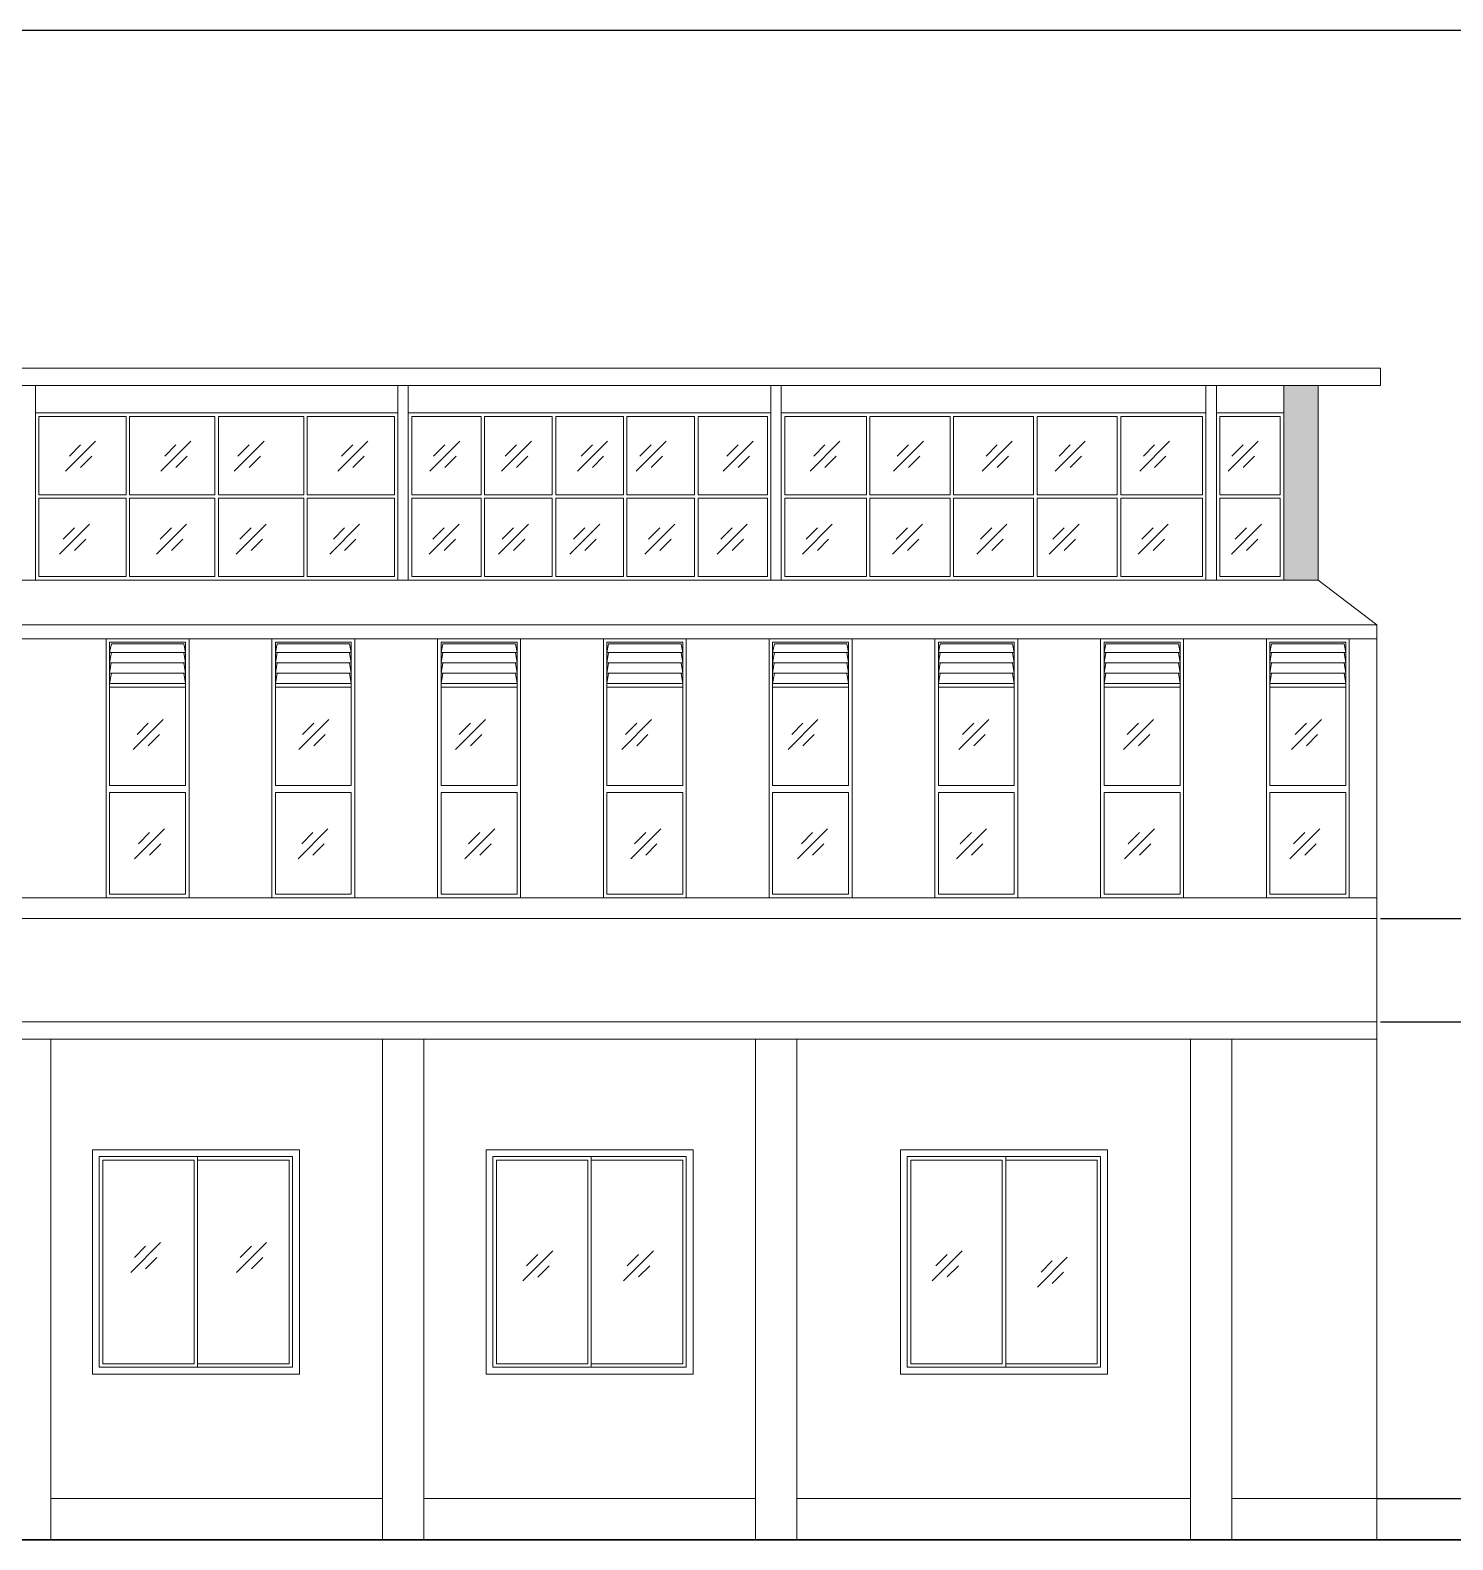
# Model space of a CAD drawing. Header units: inches. Extents: x -6800 to 96653, y -25814 to 17379.
# Drawn here: x 79655.9 to 80067.8, y -16913.4 to -16476.2 of the extents above; entities that cross this region are included whole.
import ezdxf

# ---------------------------------------------------------------- set-up
doc = ezdxf.new("R2010")
doc.units = ezdxf.units.IN
doc.header["$MEASUREMENT"] = 0
for name, color, linetype, lineweight in [('Door ele', 20, 'Continuous', 15), ('ele back', 51, 'Continuous', 15), ('Ground level', 210, 'Continuous', 35), ('i sec', 41, 'Continuous', 18), ('Opening elevation', 130, 'Continuous', 9), ('Win ele', 211, 'Continuous', 15)]:
    doc.layers.add(name, color=color, linetype=linetype, lineweight=lineweight)

msp = doc.modelspace()

# ---------------------------------------------------------------- hatches: boundary and pattern name
at = {"layer": 'Win ele', "transparency": 33554559}
h = msp.add_hatch(color=256, dxfattribs=at)
h.dxf.hatch_style = 1
h.paths.add_polyline_path([(80028.85, -16579.04), (80018.85, -16579.04), (80018.85, -16635.44), (80028.85, -16635.44)])
h.paths.add_polyline_path([(78818.85, -16635.44), (78827.85, -16635.44), (78827.85, -16587.04), (78818.85, -16587.04)])

# ---------------------------------------------------------------- linework, layer by layer
at = {"transparency": 33554651}
msp.add_line((78677.82, -16476.17), (81053.82, -16476.17), dxfattribs=at)
at = {"ltscale": 10, "transparency": 33554687}
for p, q in [((80046.85, -16733.44), (80099.21, -16733.44)), ((80046.85, -16763.44), (80099.21, -16763.44)), ((80045.85, -16901.44), (80098.21, -16901.44))]:
    msp.add_line(p, q, dxfattribs=at)
at = {"layer": 'Door ele', "transparency": 33554651}
for p, q in [((79673.85, -16800.44), (79733.85, -16800.44)), ((79673.85, -16865.44), (79673.85, -16800.44)), ((79733.85, -16800.44), (79733.85, -16865.44)), ((79787.85, -16800.44), (79847.85, -16800.44)), ((79787.85, -16865.44), (79787.85, -16800.44)), ((79847.85, -16800.44), (79847.85, -16865.44)), ((79907.85, -16800.44), (79967.85, -16800.44)), ((79907.85, -16865.44), (79907.85, -16800.44)), ((79967.85, -16800.44), (79967.85, -16865.44)), ((79733.85, -16865.44), (79673.85, -16865.44)), ((79847.85, -16865.44), (79787.85, -16865.44)), ((79967.85, -16865.44), (79907.85, -16865.44))]:
    msp.add_line(p, q, dxfattribs=at)
for points in [[(79657.35, -16587.04), (79762.35, -16587.04), (79762.35, -16635.44), (79657.35, -16635.44)], [(79765.35, -16587.04), (79870.35, -16587.04), (79870.35, -16635.44), (79765.35, -16635.44)], [(79873.35, -16587.04), (79996.35, -16587.04), (79996.35, -16635.44), (79873.35, -16635.44)], [(79999.35, -16587.04), (80018.85, -16587.04), (80018.85, -16635.44), (79999.35, -16635.44)], [(79677.85, -16652.44), (79701.85, -16652.44), (79701.85, -16727.44), (79677.85, -16727.44)], [(79725.85, -16652.44), (79749.85, -16652.44), (79749.85, -16727.44), (79725.85, -16727.44)], [(79773.85, -16652.44), (79797.85, -16652.44), (79797.85, -16727.44), (79773.85, -16727.44)], [(79869.85, -16652.44), (79893.85, -16652.44), (79893.85, -16727.44), (79869.85, -16727.44)], [(79917.85, -16652.44), (79941.85, -16652.44), (79941.85, -16727.44), (79917.85, -16727.44)], [(80013.85, -16652.44), (80037.85, -16652.44), (80037.85, -16727.44), (80013.85, -16727.44)]]:
    msp.add_lwpolyline(points, close=True, dxfattribs=at)
at = {"layer": 'ele back', "transparency": 33554651}
for p, q in [((80028.85, -16574.04), (78818.85, -16574.04)), ((80046.85, -16574.04), (80028.85, -16574.04)), ((80046.85, -16579.04), (80046.85, -16574.04)), ((80028.85, -16579.04), (78818.85, -16579.04)), ((80018.85, -16635.44), (80018.85, -16579.04)), ((80028.85, -16635.44), (80028.85, -16579.04)), ((80028.85, -16579.04), (80046.85, -16579.04)), ((79762.35, -16587.04), (79657.35, -16587.04)), ((79870.35, -16587.04), (79765.35, -16587.04)), ((79996.35, -16587.04), (79873.35, -16587.04)), ((80018.85, -16587.04), (79999.35, -16587.04)), ((80028.85, -16635.44), (79018.35, -16635.44)), ((80028.85, -16635.44), (80045.85, -16648.44)), ((79277.85, -16648.44), (80045.85, -16648.44)), ((80045.85, -16733.44), (80045.85, -16648.44)), ((79277.85, -16652.44), (80045.85, -16652.44)), ((79677.85, -16652.44), (79677.85, -16727.44)), ((79677.85, -16652.44), (79701.85, -16652.44)), ((79701.85, -16652.44), (79701.85, -16727.44)), ((79725.85, -16652.44), (79725.85, -16727.44)), ((79725.85, -16652.44), (79749.85, -16652.44)), ((79749.85, -16652.44), (79749.85, -16727.44)), ((79773.85, -16652.44), (79773.85, -16727.44)), ((79773.85, -16652.44), (79797.85, -16652.44)), ((79797.85, -16652.44), (79797.85, -16727.44)), ((79821.85, -16652.44), (79821.85, -16727.44)), ((79821.85, -16652.44), (79845.85, -16652.44)), ((79845.85, -16652.44), (79845.85, -16727.44)), ((79869.85, -16652.44), (79869.85, -16727.44)), ((79869.85, -16652.44), (79893.85, -16652.44)), ((79893.85, -16652.44), (79893.85, -16727.44)), ((79917.85, -16652.44), (79917.85, -16727.44)), ((79917.85, -16652.44), (79941.85, -16652.44)), ((79941.85, -16652.44), (79941.85, -16727.44)), ((79965.85, -16652.44), (79965.85, -16727.44)), ((79965.85, -16652.44), (79989.85, -16652.44)), ((79989.85, -16652.44), (79989.85, -16727.44)), ((80013.85, -16652.44), (80013.85, -16727.44)), ((80013.85, -16652.44), (80037.85, -16652.44)), ((80037.85, -16652.44), (80037.85, -16727.44)), ((80045.85, -16727.44), (79274.85, -16727.44)), ((80045.85, -16733.44), (79274.85, -16733.44)), ((80045.85, -16913.44), (80045.85, -16733.44)), ((80045.85, -16763.44), (79274.85, -16763.44)), ((80045.85, -16768.44), (79286.85, -16768.44)), ((79661.85, -16768.44), (79661.85, -16913.44)), ((79757.85, -16768.44), (79757.85, -16913.44)), ((79769.85, -16768.44), (79769.85, -16913.44)), ((79865.85, -16768.44), (79865.85, -16913.44)), ((79877.85, -16768.44), (79877.85, -16913.44)), ((79991.85, -16768.44), (79991.85, -16913.44)), ((80003.85, -16768.44), (80003.85, -16913.44)), ((79673.85, -16800.44), (79673.85, -16865.44)), ((79733.85, -16800.44), (79673.85, -16800.44)), ((79733.85, -16865.44), (79733.85, -16800.44)), ((79787.85, -16865.44), (79787.85, -16800.44)), ((79847.85, -16800.44), (79787.85, -16800.44)), ((79847.85, -16800.44), (79847.85, -16865.44)), ((79907.85, -16800.44), (79907.85, -16865.44)), ((79967.85, -16800.44), (79907.85, -16800.44)), ((79967.85, -16800.44), (79967.85, -16865.44)), ((79733.85, -16865.44), (79673.85, -16865.44)), ((79847.85, -16865.44), (79787.85, -16865.44)), ((79967.85, -16865.44), (79907.85, -16865.44)), ((79757.85, -16901.44), (79661.85, -16901.44)), ((79865.85, -16901.44), (79769.85, -16901.44)), ((79991.85, -16901.44), (79877.85, -16901.44)), ((80045.85, -16901.44), (80003.85, -16901.44))]:
    msp.add_line(p, q, dxfattribs=at)
at = {"layer": 'Ground level', "transparency": 33554651}
msp.add_line((80131.46, -16913.44), (78748.18, -16913.44), dxfattribs=at)
at = {"layer": 'i sec', "transparency": 33554651}
for p, q in [((79657.35, -16635.44), (79657.35, -16579.04)), ((79762.35, -16635.44), (79762.35, -16579.04)), ((79765.35, -16635.44), (79765.35, -16579.04)), ((79870.35, -16635.44), (79870.35, -16579.04)), ((79873.35, -16635.44), (79873.35, -16579.04)), ((79996.35, -16635.44), (79996.35, -16579.04)), ((79999.35, -16635.44), (79999.35, -16579.04))]:
    msp.add_line(p, q, dxfattribs=at)
at = {"layer": 'Opening elevation', "lineweight": 5, "transparency": 33554526}
for p, q in [((79666.12, -16603.91), (79674.79, -16595.23)), ((79667.19, -16599.57), (79670.46, -16596.3)), ((79693.73, -16603.91), (79702.4, -16595.23)), ((79694.8, -16599.57), (79698.06, -16596.3)), ((79714.91, -16603.91), (79723.58, -16595.23)), ((79715.98, -16599.57), (79719.24, -16596.3)), ((79744.94, -16603.91), (79753.61, -16595.23)), ((79746.01, -16599.57), (79749.27, -16596.3)), ((79771.59, -16603.91), (79780.26, -16595.23)), ((79772.66, -16599.57), (79775.93, -16596.3)), ((79792.37, -16603.91), (79801.04, -16595.23)), ((79793.44, -16599.57), (79796.71, -16596.3)), ((79814.32, -16603.91), (79822.99, -16595.23)), ((79815.39, -16599.57), (79818.65, -16596.3)), ((79831.37, -16603.91), (79840.05, -16595.23)), ((79832.44, -16599.57), (79835.71, -16596.3)), ((79856.52, -16603.91), (79865.19, -16595.23)), ((79857.59, -16599.57), (79860.86, -16596.3)), ((79881.69, -16603.91), (79890.36, -16595.23)), ((79882.76, -16599.57), (79886.02, -16596.3)), ((79905.88, -16603.91), (79914.55, -16595.23)), ((79906.95, -16599.57), (79910.22, -16596.3)), ((79931.58, -16603.91), (79940.25, -16595.23)), ((79932.65, -16599.57), (79935.92, -16596.3)), ((79952.72, -16603.91), (79961.39, -16595.23)), ((79953.79, -16599.57), (79957.05, -16596.3)), ((79977.15, -16603.91), (79985.82, -16595.23)), ((79978.22, -16599.57), (79981.49, -16596.3)), ((80002.77, -16603.91), (80011.44, -16595.23)), ((80003.84, -16599.57), (80007.11, -16596.3)), ((79670.46, -16602.84), (79673.72, -16599.57)), ((79698.06, -16602.84), (79701.33, -16599.57)), ((79719.24, -16602.84), (79722.51, -16599.57)), ((79749.27, -16602.84), (79752.54, -16599.57)), ((79775.93, -16602.84), (79779.19, -16599.57)), ((79796.71, -16602.84), (79799.98, -16599.57)), ((79818.65, -16602.84), (79821.92, -16599.57)), ((79835.71, -16602.84), (79838.98, -16599.57)), ((79860.86, -16602.84), (79864.12, -16599.57)), ((79886.02, -16602.84), (79889.29, -16599.57)), ((79910.22, -16602.84), (79913.48, -16599.57)), ((79935.92, -16602.84), (79939.19, -16599.57)), ((79957.05, -16602.84), (79960.32, -16599.57)), ((79981.49, -16602.84), (79984.75, -16599.57)), ((80007.11, -16602.84), (80010.38, -16599.57)), ((79664.34, -16627.9), (79673.01, -16619.23)), ((79665.41, -16623.57), (79668.68, -16620.3)), ((79692.42, -16627.9), (79701.09, -16619.23)), ((79693.49, -16623.57), (79696.76, -16620.3)), ((79715.5, -16627.9), (79724.18, -16619.23)), ((79716.57, -16623.57), (79719.84, -16620.3)), ((79742.59, -16627.9), (79751.26, -16619.23)), ((79743.66, -16623.57), (79746.92, -16620.3)), ((79771.43, -16627.9), (79780.1, -16619.23)), ((79772.5, -16623.57), (79775.77, -16620.3)), ((79791.49, -16627.9), (79800.16, -16619.23)), ((79792.56, -16623.57), (79795.82, -16620.3)), ((79812.16, -16627.9), (79820.84, -16619.23)), ((79813.23, -16623.57), (79816.5, -16620.3)), ((79833.85, -16627.9), (79842.52, -16619.23)), ((79834.91, -16623.57), (79838.18, -16620.3)), ((79854.8, -16627.9), (79863.47, -16619.23)), ((79855.87, -16623.57), (79859.13, -16620.3)), ((79879.47, -16627.9), (79888.14, -16619.23)), ((79880.54, -16623.57), (79883.81, -16620.3)), ((79905.57, -16627.9), (79914.24, -16619.23)), ((79906.64, -16623.57), (79909.91, -16620.3)), ((79929.97, -16627.9), (79938.64, -16619.23)), ((79931.04, -16623.57), (79934.31, -16620.3)), ((79950.92, -16627.9), (79959.59, -16619.23)), ((79951.99, -16623.57), (79955.26, -16620.3)), ((79976.7, -16627.9), (79985.37, -16619.23)), ((79977.77, -16623.57), (79981.04, -16620.3)), ((80003.76, -16627.9), (80012.43, -16619.23)), ((80004.83, -16623.57), (80008.09, -16620.3)), ((79668.68, -16626.83), (79671.94, -16623.57)), ((79696.76, -16626.83), (79700.02, -16623.57)), ((79719.84, -16626.83), (79723.11, -16623.57)), ((79746.92, -16626.83), (79750.19, -16623.57)), ((79775.77, -16626.83), (79779.03, -16623.57)), ((79795.82, -16626.83), (79799.09, -16623.57)), ((79816.5, -16626.83), (79819.77, -16623.57)), ((79838.18, -16626.83), (79841.45, -16623.57)), ((79859.13, -16626.83), (79862.4, -16623.57)), ((79883.81, -16626.83), (79887.08, -16623.57)), ((79909.91, -16626.83), (79913.17, -16623.57)), ((79934.31, -16626.83), (79937.57, -16623.57)), ((79955.26, -16626.83), (79958.53, -16623.57)), ((79981.04, -16626.83), (79984.3, -16623.57)), ((80008.09, -16626.83), (80011.36, -16623.57)), ((79685.72, -16684.53), (79694.39, -16675.86)), ((79686.79, -16680.2), (79690.05, -16676.93)), ((79733.65, -16684.53), (79742.32, -16675.86)), ((79734.72, -16680.2), (79737.99, -16676.93)), ((79779, -16684.53), (79787.67, -16675.86)), ((79780.07, -16680.2), (79783.34, -16676.93)), ((79827.15, -16684.53), (79835.82, -16675.86)), ((79828.22, -16680.2), (79831.49, -16676.93)), ((79875.31, -16684.53), (79883.99, -16675.86)), ((79876.38, -16680.2), (79879.65, -16676.93)), ((79924.78, -16684.53), (79933.45, -16675.86)), ((79925.85, -16680.2), (79929.11, -16676.93)), ((79972.48, -16684.53), (79981.15, -16675.86)), ((79973.54, -16680.2), (79976.81, -16676.93)), ((80021.09, -16684.53), (80029.76, -16675.86)), ((80022.16, -16680.2), (80025.43, -16676.93)), ((79690.05, -16683.46), (79693.32, -16680.2)), ((79737.99, -16683.46), (79741.25, -16680.2)), ((79783.34, -16683.46), (79786.6, -16680.2)), ((79831.49, -16683.46), (79834.76, -16680.2)), ((79879.65, -16683.46), (79882.92, -16680.2)), ((79929.11, -16683.46), (79932.38, -16680.2)), ((79976.81, -16683.46), (79980.08, -16680.2)), ((80025.43, -16683.46), (80028.69, -16680.2)), ((79686.1, -16716.19), (79694.77, -16707.52)), ((79733.41, -16716.19), (79742.08, -16707.52)), ((79781.75, -16716.19), (79790.42, -16707.52)), ((79829.77, -16716.19), (79838.44, -16707.52)), ((79878.1, -16716.19), (79886.77, -16707.52)), ((79924.13, -16716.19), (79932.8, -16707.52)), ((79972.75, -16716.19), (79981.42, -16707.52)), ((80020.66, -16716.19), (80029.33, -16707.52)), ((79687.17, -16711.85), (79690.43, -16708.58)), ((79690.43, -16715.12), (79693.7, -16711.85)), ((79734.47, -16711.85), (79737.74, -16708.58)), ((79737.74, -16715.12), (79741.01, -16711.85)), ((79782.82, -16711.85), (79786.09, -16708.58)), ((79786.09, -16715.12), (79789.36, -16711.85)), ((79830.84, -16711.85), (79834.1, -16708.58)), ((79834.1, -16715.12), (79837.37, -16711.85)), ((79879.17, -16711.85), (79882.43, -16708.58)), ((79882.43, -16715.12), (79885.7, -16711.85)), ((79925.2, -16711.85), (79928.47, -16708.58)), ((79928.47, -16715.12), (79931.73, -16711.85)), ((79973.82, -16711.85), (79977.09, -16708.58)), ((79977.09, -16715.12), (79980.35, -16711.85)), ((80021.73, -16711.85), (80025, -16708.58)), ((80025, -16715.12), (80028.26, -16711.85)), ((79684.96, -16836.01), (79693.63, -16827.34)), ((79686.02, -16831.68), (79689.29, -16828.41)), ((79715.62, -16836.01), (79724.29, -16827.34)), ((79716.68, -16831.68), (79719.95, -16828.41)), ((79798.52, -16838.41), (79807.2, -16829.74)), ((79827.68, -16838.38), (79836.36, -16829.71)), ((79917.08, -16838.38), (79925.75, -16829.71)), ((79689.29, -16834.95), (79692.56, -16831.68)), ((79719.95, -16834.95), (79723.22, -16831.68)), ((79799.59, -16834.08), (79802.86, -16830.81)), ((79802.86, -16837.34), (79806.13, -16834.08)), ((79828.75, -16834.04), (79832.02, -16830.78)), ((79832.02, -16837.31), (79835.29, -16834.04)), ((79918.15, -16834.04), (79921.41, -16830.78)), ((79921.41, -16837.31), (79924.68, -16834.04)), ((79947.52, -16840.23), (79956.19, -16831.56)), ((79948.59, -16835.89), (79951.85, -16832.62)), ((79951.85, -16839.16), (79955.12, -16835.89))]:
    msp.add_line(p, q, dxfattribs=at)
at = {"layer": 'Win ele', "transparency": 33554651}
for p, q in [((79658.35, -16588.04), (79683.6, -16588.04)), ((79658.35, -16610.74), (79658.35, -16588.04)), ((79683.6, -16588.04), (79683.6, -16610.74)), ((79684.6, -16588.04), (79709.35, -16588.04)), ((79684.6, -16588.04), (79684.6, -16610.74)), ((79709.35, -16588.04), (79709.35, -16610.74)), ((79710.35, -16588.04), (79735.1, -16588.04)), ((79710.35, -16588.04), (79710.35, -16610.74)), ((79735.1, -16588.04), (79735.1, -16610.74)), ((79736.1, -16588.04), (79761.35, -16588.04)), ((79736.1, -16588.04), (79736.1, -16610.74)), ((79761.35, -16588.04), (79761.35, -16610.74)), ((79766.35, -16588.04), (79786.45, -16588.04)), ((79766.35, -16610.74), (79766.35, -16588.04)), ((79786.45, -16588.04), (79786.45, -16610.74)), ((79787.45, -16588.04), (79807.05, -16588.04)), ((79787.45, -16588.04), (79787.45, -16610.74)), ((79807.05, -16588.04), (79807.05, -16610.74)), ((79808.05, -16588.04), (79827.65, -16588.04)), ((79808.05, -16588.04), (79808.05, -16610.74)), ((79827.65, -16588.04), (79827.65, -16610.74)), ((79828.65, -16588.04), (79848.25, -16588.04)), ((79828.65, -16588.04), (79828.65, -16610.74)), ((79848.25, -16588.04), (79848.25, -16610.74)), ((79849.25, -16588.04), (79869.35, -16588.04)), ((79849.25, -16588.04), (79849.25, -16610.74)), ((79869.35, -16588.04), (79869.35, -16610.74)), ((79874.35, -16588.04), (79898.05, -16588.04)), ((79874.35, -16610.74), (79874.35, -16588.04)), ((79898.05, -16588.04), (79898.05, -16610.74)), ((79899.05, -16588.04), (79922.25, -16588.04)), ((79899.05, -16588.04), (79899.05, -16610.74)), ((79922.25, -16588.04), (79922.25, -16610.74)), ((79923.25, -16588.04), (79946.45, -16588.04)), ((79923.25, -16588.04), (79923.25, -16610.74)), ((79946.45, -16588.04), (79946.45, -16610.74)), ((79947.45, -16588.04), (79970.65, -16588.04)), ((79947.45, -16588.04), (79947.45, -16610.74)), ((79970.65, -16588.04), (79970.65, -16610.74)), ((79971.65, -16588.04), (79995.35, -16588.04)), ((79971.65, -16588.04), (79971.65, -16610.74)), ((79995.35, -16588.04), (79995.35, -16610.74)), ((80000.35, -16588.04), (80017.85, -16588.04)), ((80000.35, -16610.74), (80000.35, -16588.04)), ((80017.85, -16588.04), (80017.85, -16610.74)), ((79658.35, -16610.74), (79683.6, -16610.74)), ((79658.35, -16634.44), (79658.35, -16611.74)), ((79658.35, -16611.74), (79683.6, -16611.74)), ((79683.6, -16611.74), (79683.6, -16634.44)), ((79684.6, -16610.74), (79709.35, -16610.74)), ((79684.6, -16611.74), (79709.35, -16611.74)), ((79684.6, -16611.74), (79684.6, -16634.44)), ((79709.35, -16611.74), (79709.35, -16634.44)), ((79710.35, -16610.74), (79735.1, -16610.74)), ((79710.35, -16611.74), (79735.1, -16611.74)), ((79710.35, -16611.74), (79710.35, -16634.44)), ((79735.1, -16611.74), (79735.1, -16634.44)), ((79736.1, -16610.74), (79761.35, -16610.74)), ((79736.1, -16611.74), (79761.35, -16611.74)), ((79736.1, -16611.74), (79736.1, -16634.44)), ((79761.35, -16611.74), (79761.35, -16634.44)), ((79766.35, -16610.74), (79786.45, -16610.74)), ((79766.35, -16634.44), (79766.35, -16611.74)), ((79766.35, -16611.74), (79786.45, -16611.74)), ((79786.45, -16611.74), (79786.45, -16634.44)), ((79787.45, -16610.74), (79807.05, -16610.74)), ((79787.45, -16611.74), (79807.05, -16611.74)), ((79787.45, -16611.74), (79787.45, -16634.44)), ((79807.05, -16611.74), (79807.05, -16634.44)), ((79808.05, -16610.74), (79827.65, -16610.74)), ((79808.05, -16611.74), (79827.65, -16611.74)), ((79808.05, -16611.74), (79808.05, -16634.44)), ((79827.65, -16611.74), (79827.65, -16634.44)), ((79828.65, -16610.74), (79848.25, -16610.74)), ((79828.65, -16611.74), (79848.25, -16611.74)), ((79828.65, -16611.74), (79828.65, -16634.44)), ((79848.25, -16611.74), (79848.25, -16634.44)), ((79849.25, -16610.74), (79869.35, -16610.74)), ((79849.25, -16611.74), (79869.35, -16611.74)), ((79849.25, -16611.74), (79849.25, -16634.44)), ((79869.35, -16611.74), (79869.35, -16634.44)), ((79874.35, -16610.74), (79898.05, -16610.74)), ((79874.35, -16634.44), (79874.35, -16611.74)), ((79874.35, -16611.74), (79898.05, -16611.74)), ((79898.05, -16611.74), (79898.05, -16634.44)), ((79899.05, -16610.74), (79922.25, -16610.74)), ((79899.05, -16611.74), (79922.25, -16611.74)), ((79899.05, -16611.74), (79899.05, -16634.44)), ((79922.25, -16611.74), (79922.25, -16634.44)), ((79923.25, -16610.74), (79946.45, -16610.74)), ((79923.25, -16611.74), (79946.45, -16611.74)), ((79923.25, -16611.74), (79923.25, -16634.44)), ((79946.45, -16611.74), (79946.45, -16634.44)), ((79947.45, -16610.74), (79970.65, -16610.74)), ((79947.45, -16611.74), (79970.65, -16611.74)), ((79947.45, -16611.74), (79947.45, -16634.44)), ((79970.65, -16611.74), (79970.65, -16634.44)), ((79971.65, -16610.74), (79995.35, -16610.74)), ((79971.65, -16611.74), (79995.35, -16611.74)), ((79971.65, -16611.74), (79971.65, -16634.44)), ((79995.35, -16611.74), (79995.35, -16634.44)), ((80000.35, -16610.74), (80017.85, -16610.74)), ((80000.35, -16634.44), (80000.35, -16611.74)), ((80000.35, -16611.74), (80017.85, -16611.74)), ((80017.85, -16611.74), (80017.85, -16634.44)), ((79683.6, -16634.44), (79658.35, -16634.44)), ((79709.35, -16634.44), (79684.6, -16634.44)), ((79735.1, -16634.44), (79710.35, -16634.44)), ((79761.35, -16634.44), (79736.1, -16634.44)), ((79786.45, -16634.44), (79766.35, -16634.44)), ((79807.05, -16634.44), (79787.45, -16634.44)), ((79827.65, -16634.44), (79808.05, -16634.44)), ((79848.25, -16634.44), (79828.65, -16634.44)), ((79869.35, -16634.44), (79849.25, -16634.44)), ((79898.05, -16634.44), (79874.35, -16634.44)), ((79922.25, -16634.44), (79899.05, -16634.44)), ((79946.45, -16634.44), (79923.25, -16634.44)), ((79970.65, -16634.44), (79947.45, -16634.44)), ((79995.35, -16634.44), (79971.65, -16634.44)), ((80017.85, -16634.44), (80000.35, -16634.44)), ((79678.85, -16653.44), (79700.85, -16653.44)), ((79678.85, -16665.44), (79678.85, -16653.44)), ((79678.85, -16656.44), (79679.35, -16653.94)), ((79679.35, -16653.94), (79700.35, -16653.94)), ((79700.85, -16656.44), (79700.35, -16653.94)), ((79700.85, -16653.44), (79700.85, -16694.94)), ((79726.85, -16653.44), (79748.85, -16653.44)), ((79726.85, -16665.44), (79726.85, -16653.44)), ((79726.85, -16656.44), (79727.35, -16653.94)), ((79727.35, -16653.94), (79748.35, -16653.94)), ((79748.85, -16656.44), (79748.35, -16653.94)), ((79748.85, -16653.44), (79748.85, -16694.94)), ((79774.85, -16653.44), (79796.85, -16653.44)), ((79774.85, -16665.44), (79774.85, -16653.44)), ((79774.85, -16656.44), (79775.35, -16653.94)), ((79775.35, -16653.94), (79796.35, -16653.94)), ((79796.85, -16656.44), (79796.35, -16653.94)), ((79796.85, -16653.44), (79796.85, -16694.94)), ((79822.85, -16653.44), (79844.85, -16653.44)), ((79822.85, -16665.44), (79822.85, -16653.44)), ((79822.85, -16656.44), (79823.35, -16653.94)), ((79823.35, -16653.94), (79844.35, -16653.94)), ((79844.85, -16656.44), (79844.35, -16653.94)), ((79844.85, -16653.44), (79844.85, -16694.94)), ((79870.85, -16653.44), (79892.85, -16653.44)), ((79870.85, -16665.44), (79870.85, -16653.44)), ((79870.85, -16656.44), (79871.35, -16653.94)), ((79871.35, -16653.94), (79892.35, -16653.94)), ((79892.85, -16656.44), (79892.35, -16653.94)), ((79892.85, -16653.44), (79892.85, -16694.94)), ((79918.85, -16653.44), (79940.85, -16653.44)), ((79918.85, -16665.44), (79918.85, -16653.44)), ((79918.85, -16656.44), (79919.35, -16653.94)), ((79919.35, -16653.94), (79940.35, -16653.94)), ((79940.85, -16656.44), (79940.35, -16653.94)), ((79940.85, -16653.44), (79940.85, -16694.94)), ((79966.85, -16653.44), (79988.85, -16653.44)), ((79966.85, -16665.44), (79966.85, -16653.44)), ((79966.85, -16656.44), (79967.35, -16653.94)), ((79967.35, -16653.94), (79988.35, -16653.94)), ((79988.85, -16656.44), (79988.35, -16653.94)), ((79988.85, -16653.44), (79988.85, -16694.94)), ((80014.85, -16653.44), (80036.85, -16653.44)), ((80014.85, -16665.44), (80014.85, -16653.44)), ((80014.85, -16656.44), (80015.35, -16653.94)), ((80015.35, -16653.94), (80036.35, -16653.94)), ((80036.85, -16656.44), (80036.35, -16653.94)), ((80036.85, -16653.44), (80036.85, -16694.94)), ((79678.85, -16656.44), (79700.85, -16656.44)), ((79678.85, -16659.44), (79679.35, -16656.44)), ((79678.85, -16659.44), (79700.85, -16659.44)), ((79678.85, -16662.44), (79679.33, -16659.44)), ((79700.85, -16659.44), (79700.35, -16656.44)), ((79700.85, -16662.44), (79700.35, -16659.44)), ((79726.85, -16656.44), (79748.85, -16656.44)), ((79726.85, -16659.44), (79727.35, -16656.44)), ((79726.85, -16659.44), (79748.85, -16659.44)), ((79726.85, -16662.44), (79727.33, -16659.44)), ((79748.85, -16659.44), (79748.35, -16656.44)), ((79748.85, -16662.44), (79748.35, -16659.44)), ((79774.85, -16656.44), (79796.85, -16656.44)), ((79774.85, -16659.44), (79775.35, -16656.44)), ((79774.85, -16659.44), (79796.85, -16659.44)), ((79774.85, -16662.44), (79775.33, -16659.44)), ((79796.85, -16659.44), (79796.35, -16656.44)), ((79796.85, -16662.44), (79796.35, -16659.44)), ((79822.85, -16656.44), (79844.85, -16656.44)), ((79822.85, -16659.44), (79823.35, -16656.44)), ((79822.85, -16659.44), (79844.85, -16659.44)), ((79822.85, -16662.44), (79823.33, -16659.44)), ((79844.85, -16659.44), (79844.35, -16656.44)), ((79844.85, -16662.44), (79844.35, -16659.44)), ((79870.85, -16656.44), (79892.85, -16656.44)), ((79870.85, -16659.44), (79871.35, -16656.44)), ((79870.85, -16659.44), (79892.85, -16659.44)), ((79870.85, -16662.44), (79871.33, -16659.44)), ((79892.85, -16659.44), (79892.35, -16656.44)), ((79892.85, -16662.44), (79892.35, -16659.44)), ((79918.85, -16656.44), (79940.85, -16656.44)), ((79918.85, -16659.44), (79919.35, -16656.44)), ((79918.85, -16659.44), (79940.85, -16659.44)), ((79918.85, -16662.44), (79919.33, -16659.44)), ((79940.85, -16659.44), (79940.35, -16656.44)), ((79940.85, -16662.44), (79940.35, -16659.44)), ((79966.85, -16656.44), (79988.85, -16656.44)), ((79966.85, -16659.44), (79967.35, -16656.44)), ((79966.85, -16659.44), (79988.85, -16659.44)), ((79966.85, -16662.44), (79967.33, -16659.44)), ((79988.85, -16659.44), (79988.35, -16656.44)), ((79988.85, -16662.44), (79988.35, -16659.44)), ((80014.85, -16656.44), (80036.85, -16656.44)), ((80014.85, -16659.44), (80015.35, -16656.44)), ((80014.85, -16659.44), (80036.85, -16659.44)), ((80014.85, -16662.44), (80015.33, -16659.44)), ((80036.85, -16659.44), (80036.35, -16656.44)), ((80036.85, -16662.44), (80036.35, -16659.44)), ((79678.85, -16662.44), (79700.85, -16662.44)), ((79678.85, -16665.44), (79679.35, -16662.44)), ((79700.85, -16665.44), (79700.35, -16662.44)), ((79726.85, -16662.44), (79748.85, -16662.44)), ((79726.85, -16665.44), (79727.35, -16662.44)), ((79748.85, -16665.44), (79748.35, -16662.44)), ((79774.85, -16662.44), (79796.85, -16662.44)), ((79774.85, -16665.44), (79775.35, -16662.44)), ((79796.85, -16665.44), (79796.35, -16662.44)), ((79822.85, -16662.44), (79844.85, -16662.44)), ((79822.85, -16665.44), (79823.35, -16662.44)), ((79844.85, -16665.44), (79844.35, -16662.44)), ((79870.85, -16662.44), (79892.85, -16662.44)), ((79870.85, -16665.44), (79871.35, -16662.44)), ((79892.85, -16665.44), (79892.35, -16662.44)), ((79918.85, -16662.44), (79940.85, -16662.44)), ((79918.85, -16665.44), (79919.35, -16662.44)), ((79940.85, -16665.44), (79940.35, -16662.44)), ((79966.85, -16662.44), (79988.85, -16662.44)), ((79966.85, -16665.44), (79967.35, -16662.44)), ((79988.85, -16665.44), (79988.35, -16662.44)), ((80014.85, -16662.44), (80036.85, -16662.44)), ((80014.85, -16665.44), (80015.35, -16662.44)), ((80036.85, -16665.44), (80036.35, -16662.44)), ((79678.85, -16665.44), (79700.85, -16665.44)), ((79678.85, -16665.44), (79678.85, -16694.94)), ((79678.85, -16666.44), (79700.85, -16666.44)), ((79726.85, -16665.44), (79748.85, -16665.44)), ((79726.85, -16665.44), (79726.85, -16694.94)), ((79726.85, -16666.44), (79748.85, -16666.44)), ((79774.85, -16665.44), (79796.85, -16665.44)), ((79774.85, -16665.44), (79774.85, -16694.94)), ((79774.85, -16666.44), (79796.85, -16666.44)), ((79822.85, -16665.44), (79844.85, -16665.44)), ((79822.85, -16665.44), (79822.85, -16694.94)), ((79822.85, -16666.44), (79844.85, -16666.44)), ((79870.85, -16665.44), (79892.85, -16665.44)), ((79870.85, -16665.44), (79870.85, -16694.94)), ((79870.85, -16666.44), (79892.85, -16666.44)), ((79918.85, -16665.44), (79940.85, -16665.44)), ((79918.85, -16665.44), (79918.85, -16694.94)), ((79918.85, -16666.44), (79940.85, -16666.44)), ((79966.85, -16665.44), (79988.85, -16665.44)), ((79966.85, -16665.44), (79966.85, -16694.94)), ((79966.85, -16666.44), (79988.85, -16666.44)), ((80014.85, -16665.44), (80036.85, -16665.44)), ((80014.85, -16665.44), (80014.85, -16694.94)), ((80014.85, -16666.44), (80036.85, -16666.44)), ((79678.85, -16694.94), (79700.85, -16694.94)), ((79726.85, -16694.94), (79748.85, -16694.94)), ((79774.85, -16694.94), (79796.85, -16694.94)), ((79822.85, -16694.94), (79844.85, -16694.94)), ((79870.85, -16694.94), (79892.85, -16694.94)), ((79918.85, -16694.94), (79940.85, -16694.94)), ((79966.85, -16694.94), (79988.85, -16694.94)), ((80014.85, -16694.94), (80036.85, -16694.94)), ((79678.85, -16696.94), (79678.85, -16726.44)), ((79678.85, -16696.94), (79700.85, -16696.94)), ((79700.85, -16696.94), (79700.85, -16726.44)), ((79726.85, -16696.94), (79726.85, -16726.44)), ((79726.85, -16696.94), (79748.85, -16696.94)), ((79748.85, -16696.94), (79748.85, -16726.44)), ((79774.85, -16696.94), (79774.85, -16726.44)), ((79774.85, -16696.94), (79796.85, -16696.94)), ((79796.85, -16696.94), (79796.85, -16726.44)), ((79822.85, -16696.94), (79822.85, -16726.44)), ((79822.85, -16696.94), (79844.85, -16696.94)), ((79844.85, -16696.94), (79844.85, -16726.44)), ((79870.85, -16696.94), (79870.85, -16726.44)), ((79870.85, -16696.94), (79892.85, -16696.94)), ((79892.85, -16696.94), (79892.85, -16726.44)), ((79918.85, -16696.94), (79918.85, -16726.44)), ((79918.85, -16696.94), (79940.85, -16696.94)), ((79940.85, -16696.94), (79940.85, -16726.44)), ((79966.85, -16696.94), (79966.85, -16726.44)), ((79966.85, -16696.94), (79988.85, -16696.94)), ((79988.85, -16696.94), (79988.85, -16726.44)), ((80014.85, -16696.94), (80014.85, -16726.44)), ((80014.85, -16696.94), (80036.85, -16696.94)), ((80036.85, -16696.94), (80036.85, -16726.44)), ((79700.85, -16726.44), (79678.85, -16726.44)), ((79748.85, -16726.44), (79726.85, -16726.44)), ((79796.85, -16726.44), (79774.85, -16726.44)), ((79844.85, -16726.44), (79822.85, -16726.44)), ((79892.85, -16726.44), (79870.85, -16726.44)), ((79940.85, -16726.44), (79918.85, -16726.44)), ((79988.85, -16726.44), (79966.85, -16726.44)), ((80036.85, -16726.44), (80014.85, -16726.44)), ((79673.85, -16800.44), (79673.85, -16852.44)), ((79675.85, -16802.44), (79731.85, -16802.44)), ((79675.85, -16863.44), (79675.85, -16802.44)), ((79676.85, -16803.44), (79703.35, -16803.44)), ((79676.85, -16862.44), (79676.85, -16803.44)), ((79703.35, -16803.44), (79703.35, -16862.44)), ((79704.35, -16802.44), (79704.35, -16863.44)), ((79704.35, -16803.44), (79730.85, -16803.44)), ((79730.85, -16803.44), (79730.85, -16862.44)), ((79731.85, -16802.44), (79731.85, -16863.44)), ((79733.85, -16852.44), (79733.85, -16800.44)), ((79787.85, -16800.44), (79787.85, -16852.44)), ((79789.85, -16802.44), (79845.85, -16802.44)), ((79789.85, -16863.44), (79789.85, -16802.44)), ((79790.85, -16803.44), (79817.35, -16803.44)), ((79790.85, -16862.44), (79790.85, -16803.44)), ((79817.35, -16803.44), (79817.35, -16862.44)), ((79818.35, -16802.44), (79818.35, -16863.44)), ((79818.35, -16803.44), (79844.85, -16803.44)), ((79844.85, -16803.44), (79844.85, -16862.44)), ((79845.85, -16802.44), (79845.85, -16863.44)), ((79847.85, -16852.44), (79847.85, -16800.44)), ((79907.85, -16800.44), (79907.85, -16852.44)), ((79909.85, -16802.44), (79965.85, -16802.44)), ((79909.85, -16863.44), (79909.85, -16802.44)), ((79910.85, -16803.44), (79937.35, -16803.44)), ((79910.85, -16862.44), (79910.85, -16803.44)), ((79937.35, -16803.44), (79937.35, -16862.44)), ((79938.35, -16802.44), (79938.35, -16863.44)), ((79938.35, -16803.44), (79964.85, -16803.44)), ((79964.85, -16803.44), (79964.85, -16862.44)), ((79965.85, -16802.44), (79965.85, -16863.44)), ((79967.85, -16852.44), (79967.85, -16800.44)), ((79673.85, -16855.44), (79673.85, -16861.44)), ((79673.85, -16861.44), (79673.85, -16855.44)), ((79675.85, -16861.44), (79675.85, -16855.44)), ((79676.85, -16861.44), (79676.85, -16855.44)), ((79703.35, -16855.44), (79703.35, -16861.44)), ((79704.35, -16855.44), (79704.35, -16861.44)), ((79730.85, -16855.44), (79730.85, -16861.44)), ((79731.85, -16855.44), (79731.85, -16861.44)), ((79733.85, -16861.44), (79733.85, -16855.44)), ((79733.85, -16855.44), (79733.85, -16861.44)), ((79787.85, -16855.44), (79787.85, -16861.44)), ((79787.85, -16861.44), (79787.85, -16855.44)), ((79789.85, -16861.44), (79789.85, -16855.44)), ((79790.85, -16861.44), (79790.85, -16855.44)), ((79817.35, -16855.44), (79817.35, -16861.44)), ((79818.35, -16855.44), (79818.35, -16861.44)), ((79844.85, -16855.44), (79844.85, -16861.44)), ((79845.85, -16855.44), (79845.85, -16861.44)), ((79847.85, -16861.44), (79847.85, -16855.44)), ((79847.85, -16855.44), (79847.85, -16861.44)), ((79907.85, -16855.44), (79907.85, -16861.44)), ((79907.85, -16861.44), (79907.85, -16855.44)), ((79909.85, -16861.44), (79909.85, -16855.44)), ((79910.85, -16861.44), (79910.85, -16855.44)), ((79937.35, -16855.44), (79937.35, -16861.44)), ((79938.35, -16855.44), (79938.35, -16861.44)), ((79964.85, -16855.44), (79964.85, -16861.44)), ((79965.85, -16855.44), (79965.85, -16861.44)), ((79967.85, -16861.44), (79967.85, -16855.44)), ((79673.85, -16862.94), (79673.85, -16865.44)), ((79673.85, -16865.44), (79673.85, -16862.94)), ((79675.85, -16863.44), (79675.85, -16862.94)), ((79731.85, -16863.44), (79675.85, -16863.44)), ((79703.35, -16862.44), (79676.85, -16862.44)), ((79730.85, -16862.44), (79704.35, -16862.44)), ((79704.35, -16862.94), (79704.35, -16863.44)), ((79731.85, -16862.94), (79731.85, -16863.44)), ((79733.85, -16865.44), (79733.85, -16862.94)), ((79733.85, -16862.94), (79733.85, -16865.44)), ((79787.85, -16862.94), (79787.85, -16865.44)), ((79787.85, -16865.44), (79787.85, -16862.94)), ((79789.85, -16863.44), (79789.85, -16862.94)), ((79845.85, -16863.44), (79789.85, -16863.44)), ((79817.35, -16862.44), (79790.85, -16862.44)), ((79844.85, -16862.44), (79818.35, -16862.44)), ((79818.35, -16862.94), (79818.35, -16863.44)), ((79845.85, -16862.94), (79845.85, -16863.44)), ((79847.85, -16865.44), (79847.85, -16862.94)), ((79847.85, -16862.94), (79847.85, -16865.44)), ((79907.85, -16862.94), (79907.85, -16865.44)), ((79907.85, -16865.44), (79907.85, -16862.94)), ((79909.85, -16863.44), (79909.85, -16862.94)), ((79965.85, -16863.44), (79909.85, -16863.44)), ((79937.35, -16862.44), (79910.85, -16862.44)), ((79964.85, -16862.44), (79938.35, -16862.44)), ((79938.35, -16862.94), (79938.35, -16863.44)), ((79965.85, -16862.94), (79965.85, -16863.44)), ((79967.85, -16865.44), (79967.85, -16862.94))]:
    msp.add_line(p, q, dxfattribs=at)
for points in [[(79821.85, -16652.44), (79845.85, -16652.44), (79845.85, -16727.44), (79821.85, -16727.44)], [(79965.85, -16652.44), (79989.85, -16652.44), (79989.85, -16727.44), (79965.85, -16727.44)]]:
    msp.add_lwpolyline(points, close=True, dxfattribs=at)

doc.saveas('drawing.dxf')
